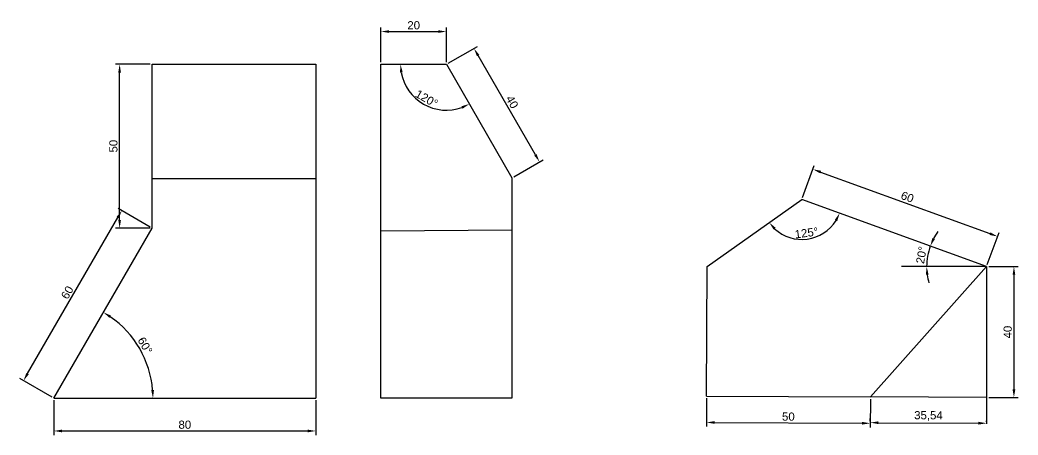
# Model space of a CAD drawing. Header units: millimetres. Extents: x 38 to 3811, y 39 to 2321.
# Drawn here: x 1490.6 to 1795.3, y 738.2 to 865 of the extents above; entities that cross this region are included whole.
import ezdxf

# ---------------------------------------------------------------- set-up
doc = ezdxf.new("R2010")
doc.units = ezdxf.units.MM
doc.styles.get("Standard").update_dxf_attribs({"font": 'arial.ttf'})
doc.dimstyles.new('ISO-25', dxfattribs={"dimtxt": 2.5, "dimasz": 2.5, "dimexe": 1.25, "dimexo": 0.625, "dimtad": 1, "dimtxsty": 'Standard', "dimcen": 2.5, "dimadec": 0, "dimazin": 0, "dimtfac": 1, "dimtmove": 0, "dimatfit": 3, "dimfxl": 1, "dimarcsym": 0})

# ---------------------------------------------------------------- blocks, each defined once
blk = doc.blocks.new('*D6')
at = {"color": 0, "lineweight": -2, "transparency": 16777216}
blk.add_arc((1500.91, 749.45), 30.27, 4.7328, 55.2672, dxfattribs=at)
at = {"color": 0, "transparency": 16777216}
for points in [[(1517.93, 773.98), (1518.38, 774.68), (1516.05, 775.67)], [(1531.5, 751.97), (1530.66, 751.93), (1531.18, 749.45)]]:
    blk.add_solid(points, dxfattribs=at)
at = {"layer": 'Defpoints', "color": 0, "transparency": 16777216}
for p in [(1530.91, 801.41), (1529.36, 759.81), (1500.91, 749.45), (1500.91, 749.45), (1580.91, 749.45)]:
    blk.add_point(p, dxfattribs=at)
at = {"color": 0, "transparency": 16777216, "insert": (1528.77, 765.54), "char_height": 2.5, "attachment_point": 5, "rotation": 300}
blk.add_mtext('60°', dxfattribs=at)
blk = doc.blocks.new('*D7')
at = {"color": 0, "lineweight": -2, "transparency": 16777216}
for p, q in [((1492.91, 756.96), (1520.41, 804.59)), ((1530.37, 801.73), (1520.58, 807.38)), ((1500.37, 749.77), (1490.58, 755.42))]:
    blk.add_line(p, q, dxfattribs=at)
at = {"color": 0, "transparency": 16777216}
for points in [[(1520.05, 804.8), (1520.77, 804.38), (1521.66, 806.75)], [(1492.55, 757.17), (1493.27, 756.75), (1491.66, 754.79)]]:
    blk.add_solid(points, dxfattribs=at)
at = {"layer": 'Defpoints', "color": 0, "transparency": 16777216}
for p in [(1521.66, 806.75), (1530.91, 801.41), (1500.91, 749.45)]:
    blk.add_point(p, dxfattribs=at)
at = {"color": 0, "transparency": 16777216, "insert": (1505.02, 781.72), "char_height": 2.5, "attachment_point": 5, "rotation": 60}
blk.add_mtext('60', dxfattribs=at)
blk = doc.blocks.new('*D8')
at = {"color": 0, "lineweight": -2, "transparency": 16777216}
for p, q in [((1500.91, 748.83), (1500.91, 738.2)), ((1580.91, 748.83), (1580.91, 738.2)), ((1503.41, 739.45), (1578.41, 739.45))]:
    blk.add_line(p, q, dxfattribs=at)
at = {"color": 0, "transparency": 16777216}
for points in [[(1503.41, 739.87), (1503.41, 739.04), (1500.91, 739.45)], [(1578.41, 739.87), (1578.41, 739.04), (1580.91, 739.45)]]:
    blk.add_solid(points, dxfattribs=at)
at = {"layer": 'Defpoints', "color": 0, "transparency": 16777216}
for p in [(1500.91, 749.45), (1580.91, 749.45), (1580.91, 739.45)]:
    blk.add_point(p, dxfattribs=at)
at = {"color": 0, "transparency": 16777216, "insert": (1540.91, 741.35), "char_height": 2.5, "attachment_point": 5}
blk.add_mtext('80', dxfattribs=at)
blk = doc.blocks.new('*D9')
at = {"color": 0, "lineweight": -2, "transparency": 16777216}
for p, q in [((1621.32, 851.73), (1630.26, 856.89)), ((1647.93, 823.79), (1630.43, 854.1)), ((1641.32, 817.09), (1650.26, 822.25))]:
    blk.add_line(p, q, dxfattribs=at)
at = {"color": 0, "transparency": 16777216}
for points in [[(1630.79, 854.31), (1630.07, 853.89), (1629.18, 856.27)], [(1648.29, 824), (1647.57, 823.58), (1649.18, 821.63)]]:
    blk.add_solid(points, dxfattribs=at)
at = {"layer": 'Defpoints', "color": 0, "transparency": 16777216}
for p in [(1629.18, 856.27), (1620.77, 851.41), (1640.77, 816.77)]:
    blk.add_point(p, dxfattribs=at)
at = {"color": 0, "transparency": 16777216, "insert": (1640.83, 839.9), "char_height": 2.5, "attachment_point": 5, "rotation": 300}
blk.add_mtext('40', dxfattribs=at)
blk = doc.blocks.new('*D10')
at = {"color": 0, "lineweight": -2, "transparency": 16777216}
for p, q in [((1530.28, 851.41), (1519.76, 851.41)), ((1521.01, 803.91), (1521.01, 848.91)), ((1530.28, 801.41), (1519.76, 801.41))]:
    blk.add_line(p, q, dxfattribs=at)
at = {"color": 0, "transparency": 16777216}
for points in [[(1520.59, 848.91), (1521.42, 848.91), (1521.01, 851.41)], [(1520.59, 803.91), (1521.42, 803.91), (1521.01, 801.41)]]:
    blk.add_solid(points, dxfattribs=at)
at = {"layer": 'Defpoints', "color": 0, "transparency": 16777216}
for p in [(1521.01, 851.41), (1530.91, 851.41), (1530.91, 801.41)]:
    blk.add_point(p, dxfattribs=at)
at = {"color": 0, "transparency": 16777216, "insert": (1519.11, 826.41), "char_height": 2.5, "attachment_point": 5, "rotation": 90}
blk.add_mtext('50', dxfattribs=at)
blk = doc.blocks.new('*D11')
at = {"color": 0, "lineweight": -2, "transparency": 16777216}
for p, q in [((1600.77, 852.04), (1600.77, 862.66)), ((1620.77, 852.04), (1620.77, 862.66)), ((1603.27, 861.41), (1618.27, 861.41))]:
    blk.add_line(p, q, dxfattribs=at)
at = {"color": 0, "transparency": 16777216}
for points in [[(1603.27, 861.83), (1603.27, 861), (1600.77, 861.41)], [(1618.27, 861.83), (1618.27, 861), (1620.77, 861.41)]]:
    blk.add_solid(points, dxfattribs=at)
at = {"layer": 'Defpoints', "color": 0, "transparency": 16777216}
for p in [(1620.77, 861.41), (1600.77, 851.41), (1620.77, 851.41)]:
    blk.add_point(p, dxfattribs=at)
at = {"color": 0, "transparency": 16777216, "insert": (1610.77, 863.32), "char_height": 2.5, "attachment_point": 5}
blk.add_mtext('20', dxfattribs=at)
blk = doc.blocks.new('*D12')
at = {"color": 0, "lineweight": -2, "transparency": 16777216}
blk.add_arc((1620.77, 851.41), 14.01, 190.2397, 289.7603, dxfattribs=at)
at = {"color": 0, "transparency": 16777216}
for points in [[(1606.58, 848.89), (1607.41, 848.96), (1606.77, 851.41)], [(1625.33, 838.61), (1625.69, 837.85), (1627.78, 839.28)]]:
    blk.add_solid(points, dxfattribs=at)
at = {"layer": 'Defpoints', "color": 0, "transparency": 16777216}
for p in [(1600.77, 851.41), (1620.77, 851.41), (1620.77, 851.41), (1610.04, 842.41), (1640.77, 816.77)]:
    blk.add_point(p, dxfattribs=at)
at = {"color": 0, "transparency": 16777216, "insert": (1614.72, 840.93), "char_height": 2.5, "attachment_point": 5, "rotation": 330}
blk.add_mtext('120°', dxfattribs=at)
blk = doc.blocks.new('*D13')
at = {"color": 0, "lineweight": -2, "transparency": 16777216}
blk.add_arc((1729.3, 810.17), 12.24, 227.0858, 328.2744, dxfattribs=at)
at = {"color": 0, "transparency": 16777216}
for points in [[(1739.33, 803.91), (1740.08, 803.55), (1740.8, 805.98)], [(1720.65, 800.93), (1721.28, 801.48), (1719.32, 803.08)]]:
    blk.add_solid(points, dxfattribs=at)
at = {"layer": 'Defpoints', "color": 0, "transparency": 16777216}
for p in [(1729.3, 810.17), (1729.3, 810.17), (1726.53, 798.25), (1700.38, 789.65), (1785.68, 789.65)]:
    blk.add_point(p, dxfattribs=at)
at = {"color": 0, "transparency": 16777216, "insert": (1730.68, 799.92), "char_height": 2.5, "attachment_point": 5, "rotation": 7.6801}
blk.add_mtext('125°', dxfattribs=at)
blk = doc.blocks.new('*D14')
at = {"color": 0, "lineweight": -2, "transparency": 16777216}
for p, q in [((1700.18, 749.45), (1700.14, 740.8)), ((1750.18, 749.2), (1750.13, 740.54)), ((1702.64, 742.03), (1747.64, 741.81))]:
    blk.add_line(p, q, dxfattribs=at)
at = {"color": 0, "transparency": 16777216}
for points in [[(1702.64, 742.45), (1702.64, 741.62), (1700.14, 742.05)], [(1747.64, 742.22), (1747.64, 741.39), (1750.14, 741.79)]]:
    blk.add_solid(points, dxfattribs=at)
at = {"layer": 'Defpoints', "color": 0, "transparency": 16777216}
for p in [(1700.18, 750.07), (1750.18, 749.82), (1750.14, 741.79)]:
    blk.add_point(p, dxfattribs=at)
at = {"color": 0, "transparency": 16777216, "insert": (1725.15, 743.82), "char_height": 2.5, "attachment_point": 5, "rotation": 359.7123}
blk.add_mtext('50', dxfattribs=at)
blk = doc.blocks.new('*D15')
at = {"color": 0, "lineweight": -2, "transparency": 16777216}
for p, q in [((1750.14, 742.42), (1750.15, 743.24)), ((1752.64, 741.97), (1783.18, 741.82)), ((1785.68, 742.24), (1785.69, 743.06))]:
    blk.add_line(p, q, dxfattribs=at)
at = {"color": 0, "transparency": 16777216}
for points in [[(1752.64, 742.39), (1752.64, 741.56), (1750.14, 741.99)], [(1783.18, 742.24), (1783.18, 741.4), (1785.68, 741.81)]]:
    blk.add_solid(points, dxfattribs=at)
at = {"layer": 'Defpoints', "color": 0, "transparency": 16777216}
for p in [(1750.14, 741.79), (1785.68, 741.81), (1785.68, 741.62)]:
    blk.add_point(p, dxfattribs=at)
at = {"color": 0, "transparency": 16777216, "insert": (1767.92, 744.02), "char_height": 2.5, "attachment_point": 5, "rotation": 359.7123}
blk.add_mtext('35,54', dxfattribs=at)
blk = doc.blocks.new('*D16')
at = {"color": 0, "lineweight": -2, "transparency": 16777216}
for p, q in [((1786.31, 789.65), (1795.26, 789.65)), ((1794.01, 787.15), (1794.01, 752.15)), ((1786.31, 749.65), (1795.26, 749.65))]:
    blk.add_line(p, q, dxfattribs=at)
at = {"color": 0, "transparency": 16777216}
for points in [[(1793.6, 787.15), (1794.43, 787.15), (1794.01, 789.65)], [(1793.6, 752.15), (1794.43, 752.15), (1794.01, 749.65)]]:
    blk.add_solid(points, dxfattribs=at)
at = {"layer": 'Defpoints', "color": 0, "transparency": 16777216}
for p in [(1785.68, 789.65), (1785.68, 749.65), (1794.01, 749.65)]:
    blk.add_point(p, dxfattribs=at)
at = {"color": 0, "transparency": 16777216, "insert": (1792.11, 769.65), "char_height": 2.5, "attachment_point": 5, "rotation": 90}
blk.add_mtext('40', dxfattribs=at)
blk = doc.blocks.new('*D17')
at = {"color": 0, "lineweight": -2, "transparency": 16777216}
for p, q in [((1729.51, 810.75), (1733.07, 820.54)), ((1735, 818.51), (1786.68, 799.7)), ((1785.89, 790.23), (1789.46, 800.02))]:
    blk.add_line(p, q, dxfattribs=at)
at = {"color": 0, "transparency": 16777216}
for points in [[(1735.14, 818.9), (1734.85, 818.12), (1732.65, 819.36)], [(1786.82, 800.09), (1786.54, 799.3), (1789.03, 798.84)]]:
    blk.add_solid(points, dxfattribs=at)
at = {"layer": 'Defpoints', "color": 0, "transparency": 16777216}
for p in [(1729.3, 810.17), (1789.03, 798.84), (1785.68, 789.65)]:
    blk.add_point(p, dxfattribs=at)
at = {"color": 0, "transparency": 16777216, "insert": (1761.49, 810.89), "char_height": 2.5, "attachment_point": 5, "rotation": 340}
blk.add_mtext('60', dxfattribs=at)
blk = doc.blocks.new('*D18')
at = {"color": 0, "lineweight": -2, "transparency": 16777216}
for start, end in [(144.3413, 152.1706), (160, 180), (187.8294, 195.6587)]:
    blk.add_arc((1785.68, 789.65), 18.31, start, end, dxfattribs=at)
at = {"color": 0, "transparency": 16777216}
for points in [[(1769.87, 798.02), (1769.11, 798.36), (1768.48, 795.91)], [(1767.13, 787.12), (1767.96, 787.18), (1767.37, 789.65)]]:
    blk.add_solid(points, dxfattribs=at)
at = {"layer": 'Defpoints', "color": 0, "transparency": 16777216}
for p in [(1729.3, 810.17), (1767.86, 793.87), (1759.67, 789.65), (1785.68, 789.65), (1785.68, 789.65)]:
    blk.add_point(p, dxfattribs=at)
at = {"color": 0, "transparency": 16777216, "insert": (1765.78, 793.16), "char_height": 2.5, "attachment_point": 5, "rotation": 80}
blk.add_mtext('20°', dxfattribs=at)

msp = doc.modelspace()

# ---------------------------------------------------------------- linework, layer by layer
for p, q in [((1530.909, 801.414), (1530.909, 851.414)), ((1530.909, 851.414), (1580.909, 851.414)), ((1580.909, 851.414), (1580.909, 749.453)), ((1600.774, 749.453), (1600.774, 851.414)), ((1600.774, 851.414), (1620.774, 851.414)), ((1620.774, 851.414), (1640.774, 816.773)), ((1640.774, 816.773), (1640.774, 749.453)), ((1530.909, 816.542), (1580.909, 816.542)), ((1700.381, 789.645), (1729.299, 810.167)), ((1785.681, 789.645), (1729.299, 810.167)), ((1500.909, 749.453), (1530.909, 801.414)), ((1640.774, 800.756), (1600.774, 800.433)), ((1700.182, 750.075), (1700.381, 789.645)), ((1750.181, 749.824), (1785.681, 789.645)), ((1785.681, 789.645), (1759.673, 789.645)), ((1785.681, 789.645), (1785.681, 789.645)), ((1785.681, 789.645), (1785.681, 741.616)), ((1700.182, 750.075), (1750.181, 749.824)), ((1785.681, 749.645), (1750.181, 749.824)), ((1500.909, 749.453), (1580.909, 749.453)), ((1640.774, 749.453), (1600.774, 749.453))]:
    msp.add_line(p, q)

# ---------------------------------------------------------------- dimensions: what is measured, and where the dimension line sits
for base, p1, p2, picture, middle in [((1620.774, 861.414), (1600.774, 851.414), (1620.774, 851.414), '*D11', (1610.774, 863.316)), ((1580.909, 739.453), (1500.909, 749.453), (1580.909, 749.453), '*D8', (1540.909, 741.354))]:
    dim = msp.add_linear_dim(base=base, p1=p1, p2=p2, dimstyle='ISO-25')
    dim.commit()
    dim.dimension.update_dxf_attribs({"geometry": picture, "text_midpoint": middle})
for p1, p2, distance, picture, middle in [((1640.774, 816.773), (1620.774, 851.414), -9.706, '*D9', (1640.827, 839.897)), ((1729.299, 810.167), (1785.681, 789.645), 9.786, '*D17', (1761.487, 810.889)), ((1500.909, 749.453), (1530.909, 801.414), 10.678, '*D7', (1505.015, 781.723)), ((1700.182, 750.075), (1750.181, 749.824), -8.029, '*D14', (1725.151, 743.822)), ((1750.141, 741.795), (1785.681, 741.616), 0.19, '*D15', (1767.923, 744.023))]:
    dim = msp.add_aligned_dim(p1=p1, p2=p2, distance=distance, dimstyle='ISO-25')
    dim.commit()
    dim.dimension.update_dxf_attribs({"geometry": picture, "text_midpoint": middle})
for base, p1, p2, picture, middle in [((1521.007, 851.414), (1530.909, 801.414), (1530.909, 851.414), '*D10', (1519.106, 826.414)), ((1794.014, 749.645), (1785.681, 789.645), (1785.681, 749.645), '*D16', (1792.113, 769.645))]:
    dim = msp.add_linear_dim(base=base, p1=p1, p2=p2, angle=90, dimstyle='ISO-25')
    dim.commit()
    dim.dimension.update_dxf_attribs({"geometry": picture, "text_midpoint": middle})
for base, line1, line2, picture, middle in [((1610.044, 842.41), ((1620.774, 851.414), (1640.774, 816.773)), ((1600.774, 851.414), (1620.774, 851.414)), '*D12', (1614.721, 840.93)), ((1726.527, 798.248), ((1785.681, 789.645), (1729.299, 810.167)), ((1700.381, 789.645), (1729.299, 810.167)), '*D13', (1730.681, 799.924)), ((1767.865, 793.868), ((1785.681, 789.645), (1759.673, 789.645)), ((1785.681, 789.645), (1729.299, 810.167)), '*D18', (1765.777, 793.155)), ((1529.358, 759.807), ((1500.909, 749.453), (1580.909, 749.453)), ((1500.909, 749.453), (1530.909, 801.414)), '*D6', (1528.774, 765.54))]:
    dim = msp.add_angular_dim_2l(base=base, line1=line1, line2=line2, dimstyle='ISO-25')
    dim.commit()
    dim.dimension.update_dxf_attribs({"geometry": picture, "text_midpoint": middle})

doc.saveas('drawing.dxf')
